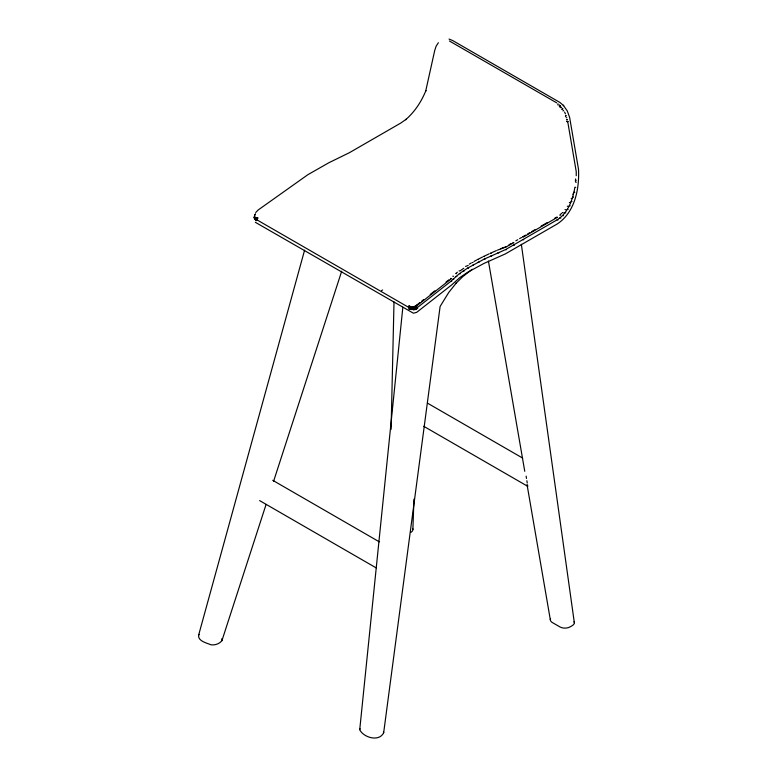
<?xml version="1.0" encoding="UTF-8"?>
<svg xmlns="http://www.w3.org/2000/svg" width="777" height="777" viewBox="0 0 777 777"><rect width="100%" height="100%" fill="white"/><g stroke="black" fill="none" stroke-linecap="round" stroke-linejoin="round"><path stroke-width="1.17" d="M391.084 429.37L394.007 301.952M410.363 306.808L410.343 308.333L257.294 220.066L256.536 219.075L256.789 217.9M412.888 529.496L413.937 499.174M575.64 178.933L575.495 182.071L576.34 182.216M409.634 308.683L410.538 307.867L411.693 308.527L410.761 309.159L411.383 308.537L411.13 307.061C409.547 308.916 416.453 306.594 417.132 305.526L451.563 278.525L450.699 278.409M472.251 269.25L462.694 276.69L455.973 283.333L456.332 282.954L448.727 292.482L440.112 306.459L383.663 732.798C379.04 742.239 363.383 737.509 359.732 729.69L402.845 307.177M557.808 104.924L557.954 103.729M559.168 104.72L559.187 105.847M411.693 308.527L411.441 307.051L409.392 307.42L411.761 307.653L412.432 307.061L412.752 308.925L412.053 309.693L412.063 307.109L411.732 307.673L417.123 305.526M414.578 306.954L413.141 307.43L413.296 306.905M419.968 302.486L416.249 305.41L416.705 308.09L450.893 281.303L459.382 273.659L467.725 268.046L484.178 259.11L505.565 249.592L557.138 219.823C568.21 212.908 572.834 199.495 574.893 187.228L575.747 187.364M409.596 308.605L410.761 309.129M560.139 107.022L560.363 105.934M560.285 106.935L560.518 105.818L560.188 106.828M256.536 219.075L255.478 219.677L256.828 218.172L254.633 219.007L255.944 218.793L256.196 217.609M562.597 108.751L562.15 109.586M561.664 107.177L561.247 108.061M304.603 250.145L198.553 635.392C198.067 641.132 206.653 642.997 211.072 644.813C215.035 645.366 219.454 643.861 221.921 640.675L266.093 504.419M359.732 729.69L360.004 728.612M221.921 640.675L221.999 638.5M254.807 214.763L254.477 215.831L255.497 213.743M560.032 106.915L560.353 105.915M273.572 481.332L341.695 271.183M563.616 110.363L563.053 110.994M255.526 217.269C254.186 215.52 253.321 218.599 255.41 217.589C257.498 219.114 251.894 218.22 255.448 218.114L255.944 218.793M254.312 216.705L253.933 217.647L255.361 217.89M562.354 109.557L562.762 108.644L562.198 109.644M413.49 306.866L413.529 309.79L413.102 306.964M255.74 212.5L258.226 209.945L307.915 174.66L328.914 162.714L349.417 152.69L400.835 123.019L406.167 119.26L405.613 119.736C414.685 111.917 421.445 101.632 425.903 90.569L425.689 91.171L434.702 50.573L436.072 46.29L438.383 42.716M198.553 635.392L199.3 634.382M560.402 214.452L561.761 213.209M457.391 272.203L455.701 273.543L456.546 273.669M409.294 308.945L410.615 308.216M421.833 301.029L423.698 299.572M430.215 294.464L434.867 290.812M446.037 282.061L448.834 279.866M409.09 308.896L410.674 308.071M408.867 308.79L410.674 307.877M256.245 220.678L257.294 220.066M256.012 220.522L257.061 219.91M463.801 268.25L459.916 270.998L459.071 270.862M255.808 220.328L256.866 219.716M415.637 308.76L417.589 308.255L415.637 308.76L415.19 306.128L417.084 305.536L416.249 305.41M255.39 219.57L256.536 218.891M465.549 266.443L468.142 265.452M255.652 220.114L256.701 219.502M469.259 264.17L471.212 263.024M515.841 240.831L517.735 239.724M519.619 238.607L521.513 237.5M525.573 235.14L522.455 236.936L523.3 237.072L557.546 217.23M527.651 233.935L529.729 232.731M531.808 231.527L534.916 229.73M541.151 226.117L547.377 222.513M554.652 218.298L556.73 217.104M255.623 218.648C253.496 215.074 255.225 220.551 257.158 217.783M256.41 218.395L257.42 217.813M256.701 218.492L257.711 217.91M257.012 218.648L258.022 218.065M255.575 219.872L256.585 219.289M565.413 116.006L566.297 115.686L565.471 116.171M566.161 117.696L566.783 117.706M567.89 121.542L566.899 121.571L567.725 121.639L576.233 171.62L576.243 175.709M382.605 289.986L381.556 290.588M409.498 305.546L408.449 306.138M409.256 306.915L410.266 306.332M509.013 244.716L511.013 243.609M497.406 250.136L505.866 247.067L513.85 242.638L513.005 242.502M474.009 261.46L476.728 259.974M482.643 256.954L477.641 259.489L478.486 259.615M489.131 253.856L483.644 256.449L484.489 256.585M496.377 250.592L490.229 253.331L491.074 253.467M500.67 248.766L503.933 247.387M255.74 218.502L256.653 219.017M414.539 306.983L414.17 306.633L414.588 309.1C417.939 308.071 415.695 310.042 413.51 309.635L417.57 308.236L416.375 308.974L417.55 308.236L416.705 308.09M409.43 309.159L409.576 309.042M413.481 309.178L414.976 308.964L414.559 306.497M566.53 119.765L567.482 119.571L566.656 119.512M505.837 247.067L505.021 246.931M473.018 262.577L472.193 262.441M560.528 215.21L559.712 215.074M453.603 276.311L452.787 276.185M563.296 212.723L562.451 212.587M565.841 209.761L564.996 209.625M568.133 206.371L567.307 206.235M570.192 202.603L569.376 202.476M412.383 308.984L413.869 309.081M567.861 121.542L567.045 121.445M566.501 119.6L567.307 119.658M572.008 198.543L571.163 198.407M573.475 194.221L572.659 194.085M575.252 180.245L576.087 180.39M573.96 192.23L574.815 192.375M572.707 197.018L573.552 197.154M571.153 201.515L571.998 201.651M569.327 205.652L570.182 205.798M567.268 209.401L568.123 209.547M565.005 212.713L565.86 212.859M562.577 215.55L563.422 215.695M559.994 217.89L560.848 218.036M557.138 219.823L557.993 219.969M522.911 239.646L523.756 239.792M513.471 245.202L514.316 245.347M505.565 249.592L506.41 249.738M497.989 252.768L498.844 252.923M490.792 255.983L491.637 256.128M484.178 259.11L485.033 259.256M478.146 262.16L478.991 262.305M472.669 265.142L473.514 265.287M467.725 268.046L468.57 268.191M463.306 270.882L464.151 271.027M459.382 273.659L460.237 273.805M455.944 276.398L456.789 276.544M452.942 279.118L453.787 279.264M450.893 281.303L451.738 281.449M411.383 308.537L412.752 308.925M415.19 306.128L415.938 306.264L415.549 305.973L415.996 308.605M449.048 39.073L452.69 40.559L559.916 102.457L563.733 105.74M556.682 102.846L449.446 41.006M427.437 403.117L522.639 458.08M423.805 426.33L527.641 486.276M272.708 480.303L379.341 541.86M259.625 500.602L376.126 567.861M409.654 308.469L410.8 309.129M255.351 222.309L413.374 313.189L416.637 312.383L451.592 284.984L459.722 277.632L467.744 272.232L483.886 263.471L505.264 253.953L557.196 223.99C574.815 212.49 579.477 189.034 578.515 169.347L569.638 117.434L567.297 110.975L563.276 105.216M414.588 309.1L415.015 309.586L414.976 308.964M564.578 112.053L565.433 113.879M488.422 261.082L524.757 471.309M383.45 731.711L383.663 732.798M527.02 484.469L550.31 619.657M416.404 305.322L416.86 308.013M526.136 476.136L526.505 478.428M526.874 480.71L527.243 483.003M521.348 244.289L574.339 622.707M410.8 532.41A19.25 11.111 0 0 0 411.927 531.555A7.119 4.108 0 0 0 412.645 528.438M527.826 485.994A3.564 2.292 -65.5 0 1 527.622 485.285M550.563 618.589A7.129 4.118 0 0 0 552.389 622.571L559.935 626.922A7.129 4.118 0 0 0 568.531 627.563A19.25 11.111 0 0 0 573.377 624.766A7.119 4.108 0 0 0 574.096 621.649M255.526 219.473L254.671 218.988L255.536 219.493"/></g></svg>
